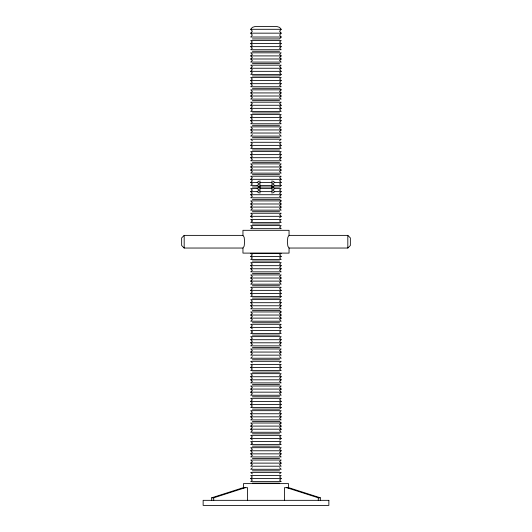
<?xml version="1.0" encoding="UTF-8"?>
<svg xmlns="http://www.w3.org/2000/svg" width="532" height="532" viewBox="0 0 532 532"><rect width="100%" height="100%" fill="white"/><g stroke="black" fill="none" stroke-linecap="round" stroke-linejoin="round"><path stroke-width="0.8" d="M247.513 500.333L247.513 487.671L243.29 487.671L211.703 497.799L211.703 500.333M284.487 500.333L284.487 487.671L288.71 487.671L320.297 497.799L320.297 500.333M242.951 248.038L244.155 246.183L244.647 241.708L244.155 237.232L242.951 235.377L242.951 230.309L289.049 230.309L289.049 235.377L287.845 237.232L287.353 241.708L287.845 246.183L289.049 248.038L289.049 253.106L242.951 253.106L242.951 248.038L184.178 248.038L181.651 245.505L181.651 237.91L184.178 235.377L242.951 235.377M281.202 37.014L250.738 37.014L252.368 35.085L250.738 33.157L252.368 31.228L250.738 29.3L252.368 27.371L254.768 26.6L277.165 26.6L279.566 27.371L281.202 29.3L279.566 31.228L281.202 33.157L279.566 35.085L281.202 37.014L279.566 38.942L252.368 38.942M289.049 248.038L347.822 248.038L350.349 245.505L350.349 237.91L347.822 235.377L289.049 235.377M250.738 43.564L252.368 42.021L250.738 40.485L281.202 40.485L279.566 42.021L281.202 43.564L279.566 45.107L281.202 46.65L279.566 48.193L281.202 49.735L250.738 49.735L252.368 48.193L250.738 46.65L252.368 45.107L250.738 43.564L281.202 43.564M250.738 55.907L252.368 54.364L250.738 52.821L281.202 52.821L279.566 54.364L281.202 55.907L279.566 57.449L281.202 58.992L279.566 60.535L281.202 62.078L250.738 62.078L252.368 60.535L250.738 58.992L252.368 57.449L250.738 55.907L281.202 55.907M281.202 74.414L250.738 74.414L252.368 72.871L250.738 71.328L252.368 69.792L250.738 68.249L252.368 66.706L250.738 65.163L281.202 65.163L279.566 66.706L281.202 68.249L279.566 69.792L281.202 71.328L279.566 72.871L281.202 74.414L279.566 75.956L252.368 75.956M250.738 80.585L252.368 79.042L250.738 77.499L281.202 77.499L279.566 79.042L281.202 80.585L279.566 82.127L281.202 83.67L279.566 85.213L281.202 86.756L250.738 86.756L252.368 85.213L250.738 83.67L252.368 82.127L250.738 80.585L281.202 80.585M250.738 92.927L252.368 91.384L250.738 89.841L281.202 89.841L279.566 91.384L281.202 92.927L279.566 94.47L281.202 96.013L279.566 97.555L281.202 99.092L250.738 99.092L252.368 97.555L250.738 96.013L252.368 94.47L250.738 92.927L281.202 92.927M250.738 105.263L252.368 103.72L250.738 102.177L281.202 102.177L279.566 103.72L281.202 105.263L279.566 106.806L281.202 108.348L279.566 109.891L281.202 111.434L250.738 111.434L252.368 109.891L250.738 108.348L252.368 106.806L250.738 105.263L281.202 105.263M250.738 117.605L252.368 116.062L250.738 114.52L281.202 114.52L279.566 116.062L281.202 117.605L279.566 119.148L281.202 120.691L279.566 122.234L281.202 123.776L250.738 123.776L252.368 122.234L250.738 120.691L252.368 119.148L250.738 117.605L281.202 117.605M250.738 129.941L252.368 128.398L250.738 126.862L281.202 126.862L279.566 128.398L281.202 129.941L279.566 131.484L281.202 133.027L250.738 133.027L252.368 131.484L250.738 129.941L281.202 129.941M252.368 134.569L250.738 136.112L281.202 136.112L279.566 134.569M250.738 145.369L252.368 143.826L250.738 142.283L281.202 142.283L279.566 143.826L281.202 145.369L279.566 146.912L281.202 148.455L250.738 148.455L252.368 146.912L250.738 145.369L281.202 145.369M250.738 154.626L252.368 153.083L250.738 151.54L281.202 151.54L279.566 153.083L281.202 154.626L279.566 156.169L281.202 157.705L279.566 159.248L281.202 160.79L250.738 160.79L252.368 159.248L250.738 157.705L252.368 156.169L250.738 154.626L281.202 154.626M250.738 166.962L252.368 165.419L250.738 163.876L281.202 163.876L279.566 165.419L281.202 166.962L279.566 168.504L281.202 170.047L279.566 171.59L281.202 173.133L250.738 173.133L252.368 171.59L250.738 170.047L252.368 168.504L250.738 166.962L281.202 166.962M279.566 140.741L281.202 139.198L250.738 139.198L252.368 140.741M281.202 185.475L274.778 185.475L271.972 187.011L274.778 188.554L281.202 188.554L279.566 190.097L281.202 191.64L279.566 193.183L281.202 194.725L279.566 196.268L281.202 197.811L250.738 197.811L252.368 196.268L250.738 194.725L252.368 193.183L250.738 191.64L252.368 190.097L250.738 188.554L257.162 188.554L259.968 187.011L257.162 185.475L250.738 185.475L252.368 183.932L250.738 182.39L252.368 180.847L250.738 179.304L252.368 177.761L250.738 176.218L281.202 176.218L279.566 177.761L281.202 179.304L279.566 180.847L281.202 182.39L279.566 183.932L281.202 185.475L279.566 187.011L252.368 187.011M250.738 203.982L252.368 202.439L250.738 200.897L281.202 200.897L279.566 202.439L281.202 203.982L279.566 205.525L281.202 207.068L279.566 208.611L281.202 210.153L250.738 210.153L252.368 208.611L250.738 207.068L252.368 205.525L250.738 203.982L281.202 203.982M252.368 217.861L250.738 216.318L252.368 214.782L250.738 213.239L281.202 213.239L279.566 214.782L281.202 216.318L279.566 217.861M250.738 256.424L252.368 254.881L250.738 253.338L281.202 253.338L279.566 254.881L281.202 256.424L279.566 257.967L281.202 259.51L250.738 259.51L252.368 257.967L250.738 256.424L281.202 256.424M250.738 265.681L252.368 264.138L250.738 262.595L281.202 262.595L279.566 264.138L281.202 265.681L279.566 267.224L281.202 268.766L279.566 270.309L281.202 271.852L250.738 271.852L252.368 270.309L250.738 268.766L252.368 267.224L250.738 265.681L281.202 265.681M250.738 278.017L252.368 276.474L250.738 274.931L281.202 274.931L279.566 276.474L281.202 278.017L279.566 279.559L281.202 281.102L279.566 282.645L281.202 284.188L250.738 284.188L252.368 282.645L250.738 281.102L252.368 279.559L250.738 278.017L281.202 278.017M281.202 296.53L250.738 296.53L252.368 294.987L250.738 293.445L252.368 291.902L250.738 290.359L252.368 288.816L250.738 287.273L281.202 287.273L279.566 288.816L281.202 290.359L279.566 291.902L281.202 293.445L279.566 294.987L281.202 296.53L279.566 298.073L252.368 298.073M250.738 302.695L252.368 301.159L250.738 299.616L281.202 299.616L279.566 301.159L281.202 302.695L279.566 304.238L281.202 305.78L279.566 307.323L281.202 308.866L250.738 308.866L252.368 307.323L250.738 305.78L252.368 304.238L250.738 302.695L281.202 302.695M250.738 315.037L252.368 313.494L250.738 311.952L281.202 311.952L279.566 313.494L281.202 315.037L279.566 316.58L281.202 318.123L279.566 319.666L281.202 321.208L250.738 321.208L252.368 319.666L250.738 318.123L252.368 316.58L250.738 315.037L281.202 315.037M252.368 328.922L250.738 327.38L252.368 325.837L250.738 324.294L281.202 324.294L279.566 325.837L281.202 327.38L279.566 328.922M250.738 339.715L252.368 338.172L250.738 336.63L281.202 336.63L279.566 338.172L281.202 339.715L279.566 341.258L281.202 342.801L279.566 344.344L281.202 345.886L250.738 345.886L252.368 344.344L250.738 342.801L252.368 341.258L250.738 339.715L281.202 339.715M250.738 352.058L252.368 350.515L250.738 348.972L281.202 348.972L279.566 350.515L281.202 352.058L279.566 353.6L281.202 355.143L250.738 355.143L252.368 353.6L250.738 352.058L281.202 352.058M252.368 356.686L250.738 358.229L281.202 358.229L279.566 356.686M250.738 367.479L252.368 365.936L250.738 364.393L281.202 364.393L279.566 365.936L281.202 367.479L279.566 369.022L281.202 370.565L250.738 370.565L252.368 369.022L250.738 367.479L281.202 367.479M250.738 376.736L252.368 375.193L250.738 373.65L281.202 373.65L279.566 375.193L281.202 376.736L279.566 378.279L281.202 379.821L279.566 381.364L281.202 382.907L250.738 382.907L252.368 381.364L250.738 379.821L252.368 378.279L250.738 376.736L281.202 376.736M250.738 389.072L252.368 387.535L250.738 385.993L281.202 385.993L279.566 387.535L281.202 389.072L279.566 390.614L281.202 392.157L279.566 393.7L281.202 395.243L250.738 395.243L252.368 393.7L250.738 392.157L252.368 390.614L250.738 389.072L281.202 389.072M279.566 362.851L281.202 361.308L250.738 361.308L252.368 362.851M281.202 407.585L250.738 407.585L252.368 406.042L250.738 404.5L252.368 402.957L250.738 401.414L252.368 399.871L250.738 398.328L281.202 398.328L279.566 399.871L281.202 401.414L279.566 402.957L281.202 404.5L279.566 406.042L281.202 407.585L279.566 409.128L252.368 409.128M250.738 413.756L252.368 412.214L250.738 410.671L281.202 410.671L279.566 412.214L281.202 413.756L279.566 415.299L281.202 416.842L279.566 418.378L281.202 419.921L250.738 419.921L252.368 418.378L250.738 416.842L252.368 415.299L250.738 413.756L281.202 413.756M250.738 426.092L252.368 424.549L250.738 423.007L281.202 423.007L279.566 424.549L281.202 426.092L279.566 427.635L281.202 429.178L279.566 430.721L281.202 432.263L250.738 432.263L252.368 430.721L250.738 429.178L252.368 427.635L250.738 426.092L281.202 426.092M252.368 439.977L250.738 438.435L252.368 436.892L250.738 435.349L281.202 435.349L279.566 436.892L281.202 438.435L279.566 439.977M250.738 450.77L252.368 449.227L250.738 447.685L281.202 447.685L279.566 449.227L281.202 450.77L279.566 452.313L281.202 453.856L279.566 455.399L281.202 456.941L250.738 456.941L252.368 455.399L250.738 453.856L252.368 452.313L250.738 450.77L281.202 450.77M250.738 463.113L252.368 461.57L250.738 460.027L281.202 460.027L279.566 461.57L281.202 463.113L279.566 464.655L281.202 466.198L250.738 466.198L252.368 464.655L250.738 463.113L281.202 463.113M252.368 467.741L250.738 469.284L281.202 469.284L279.566 467.741M250.738 478.534L252.368 476.991L250.738 475.455L281.202 475.455L279.566 476.991L281.202 478.534L279.566 480.077L281.202 481.62L250.738 481.62L252.368 480.077L250.738 478.534L281.202 478.534M279.566 473.912L281.202 472.369L250.738 472.369L252.368 473.912M250.738 182.39L257.162 182.39L259.044 181.08M257.162 185.475L259.044 184.165M250.738 191.64L257.162 191.64L259.044 190.336M272.896 183.693L274.778 182.39L281.202 182.39M272.896 189.864L274.778 188.554M272.896 192.95L274.778 191.64L281.202 191.64M211.703 497.799L213.731 497.799L245.319 487.671M250.738 29.3L281.202 29.3M250.738 33.157L281.202 33.157M250.738 46.65L281.202 46.65M252.368 51.278L279.566 51.278M250.738 58.992L281.202 58.992M252.368 63.621L279.566 63.621M250.738 68.249L281.202 68.249M250.738 71.328L281.202 71.328M250.738 83.67L281.202 83.67M252.368 88.299L279.566 88.299L281.202 89.841M250.738 96.013L281.202 96.013M252.368 100.634L279.566 100.634M250.738 108.348L281.202 108.348M252.368 112.977L279.566 112.977M250.738 120.691L281.202 120.691M252.368 125.319L279.566 125.319M252.368 137.655L279.566 137.655M252.368 149.997L279.566 149.997M250.738 157.705L281.202 157.705M252.368 162.333L279.566 162.333M250.738 170.047L281.202 170.047M252.368 174.676L279.566 174.676M250.738 179.304L281.202 179.304M259.968 182.39L271.972 182.39M259.968 185.475L271.972 185.475M259.968 188.554L271.972 188.554M259.968 191.64L271.972 191.64M250.738 194.725L281.202 194.725M252.368 199.354L279.566 199.354L281.202 200.897M250.738 207.068L281.202 207.068M252.368 211.696L279.566 211.696M250.738 216.318L281.202 216.318M252.368 224.032L279.566 224.032M252.368 261.052L279.566 261.052M250.738 268.766L281.202 268.766M252.368 273.388L279.566 273.388M250.738 281.102L281.202 281.102M252.368 285.731L279.566 285.731M250.738 290.359L281.202 290.359M250.738 293.445L281.202 293.445M250.738 305.78L281.202 305.78M252.368 310.409L279.566 310.409L281.202 311.952M250.738 318.123L281.202 318.123M252.368 322.751L279.566 322.751M250.738 327.38L281.202 327.38M252.368 335.087L279.566 335.087M250.738 342.801L281.202 342.801M252.368 347.429L279.566 347.429M252.368 359.772L279.566 359.772M252.368 372.107L279.566 372.107M250.738 379.821L281.202 379.821M252.368 384.45L279.566 384.45M250.738 392.157L281.202 392.157M252.368 396.786L279.566 396.786M250.738 401.414L281.202 401.414M250.738 404.5L281.202 404.5M250.738 416.842L281.202 416.842M252.368 421.464L279.566 421.464L281.202 423.007M250.738 429.178L281.202 429.178M252.368 433.806L279.566 433.806M250.738 438.435L281.202 438.435M252.368 446.149L279.566 446.149M250.738 453.856L281.202 453.856M252.368 458.484L279.566 458.484M252.368 470.827L279.566 470.827M252.368 483.162L279.566 483.162M286.682 487.671L318.269 497.799L320.297 497.799M272.896 181.08L274.778 182.39M272.896 184.165L274.778 185.475M272.896 190.336L274.778 191.64M257.162 182.39L259.044 183.693M257.162 188.554L259.044 189.864M257.162 191.64L259.044 192.95M347.822 235.377L347.822 248.038M318.269 497.799L318.269 500.333M288.517 488.389L288.517 483.615L243.483 483.615L243.483 488.389M271.972 180.847L271.972 193.183M259.968 180.847L259.968 193.183M213.731 497.799L213.731 500.333M184.178 235.377L184.178 248.038M252.368 220.946L250.738 222.489L281.202 222.489L279.566 220.946L281.202 219.403L250.738 219.403L252.368 220.946M252.368 227.117L250.738 228.66L281.202 228.66L279.566 227.117L281.202 225.575L250.738 225.575L252.368 227.117M252.368 332.001L250.738 333.544L281.202 333.544L279.566 332.001L281.202 330.465L250.738 330.465L252.368 332.001M252.368 443.063L250.738 444.606L281.202 444.606L279.566 443.063L281.202 441.52L250.738 441.52L252.368 443.063M328.862 500.333L203.138 500.333L203.138 505.4L328.862 505.4L328.862 500.333"/></g></svg>
